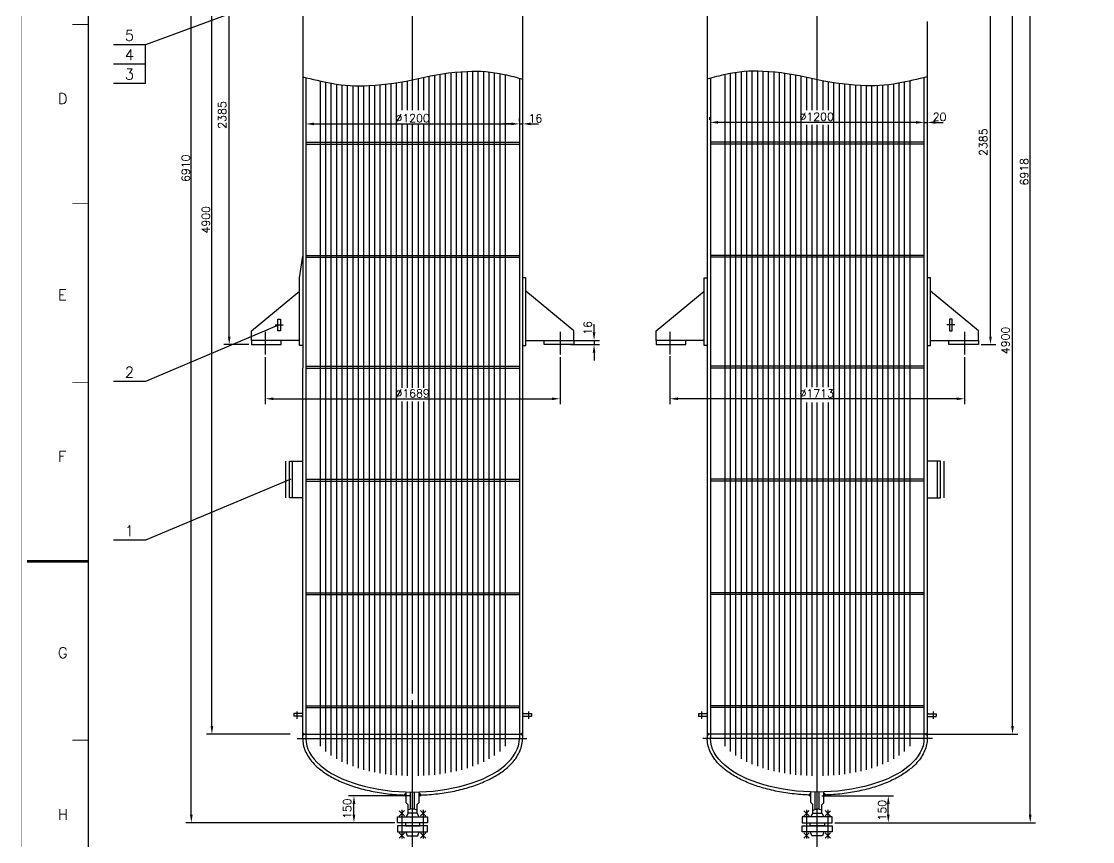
# Model space of a CAD drawing. Extents: x 49444 to 186345, y 41039 to 59803.
# Drawn here: x 63233 to 69254, y 51471 to 56077 of the extents above; entities that cross this region are included whole.
import ezdxf
from ezdxf.enums import TextEntityAlignment as Align

# ---------------------------------------------------------------- set-up
doc = ezdxf.new("R2010")
doc.units = 0
doc.header["$LTSCALE"] = 60
doc.header["$MEASUREMENT"] = 0
doc.header["$PDMODE"] = 3
doc.header["$PDSIZE"] = 0.001
doc.layers.get('0').update_dxf_attribs({"linetype": 'CONTINUOUS'})
doc.layers.get('DEFPOINTS').update_dxf_attribs({"linetype": 'CONTINUOUS'})
doc.styles.get("Standard").update_dxf_attribs({"font": 'txt.shx', "bigfont": 'hztxt.shx'})
doc.dimstyles.new('STANDARD$0', dxfattribs={"dimtxt": 3, "dimasz": 3, "dimexe": 2, "dimexo": 1, "dimgap": 0.5, "dimtad": 1, "dimdec": 0, "dimzin": 0, "dimdsep": 46, "dimtxsty": 'Standard', "dimcen": 1, "dimclrd": 256, "dimclre": 256, "dimclrt": 256, "dimadec": 0, "dimazin": 0, "dimtfac": 1.5, "dimtdec": 3, "dimtix": 1, "dimtmove": 0, "dimatfit": 2, "dimfxl": 0, "dimtolj": 1, "dimarcsym": 0})

# ---------------------------------------------------------------- blocks, each defined once
blk = doc.blocks.new('*D570')
at = {"lineweight": -2}
for p, q in [((68261.1, 55510), (68216.1, 55510)), ((68306.1, 55510), (68324.1, 55510)), ((68306.1, 55495.2), (68306.1, 55480)), ((68324.1, 55495.5), (68324.1, 55480)), ((68369.1, 55510), (68414.1, 55510))]:
    blk.add_line(p, q, dxfattribs=at)
for points in [[(68261.1, 55517.5), (68261.1, 55502.5), (68306.1, 55510)], [(68369.1, 55517.5), (68369.1, 55502.5), (68324.1, 55510)]]:
    blk.add_solid(points)
at = {"layer": 'DEFPOINTS', "color": 0}
for p in [(68306.1, 55510.2), (68324.1, 55510.5), (68324.1, 55510)]:
    blk.add_point(p, dxfattribs=at)
at = {"insert": (68393.9, 55541), "char_height": 45, "attachment_point": 5}
blk.add_mtext('\\A1;20', dxfattribs=at)
blk = doc.blocks.new('*D571')
at = {"lineweight": -2}
for p, q in [((65986.6, 55501.6), (65941.6, 55501.6)), ((66031.6, 55501.6), (66049.6, 55501.6)), ((66031.6, 55486.7), (66031.6, 55471.6)), ((66049.6, 55486.7), (66049.6, 55471.6)), ((66094.6, 55501.6), (66139.6, 55501.6))]:
    blk.add_line(p, q, dxfattribs=at)
for points in [[(65986.6, 55509.1), (65986.6, 55494.1), (66031.6, 55501.6)], [(66094.6, 55509.1), (66094.6, 55494.1), (66049.6, 55501.6)]]:
    blk.add_solid(points)
at = {"layer": 'DEFPOINTS', "color": 0}
for p in [(66031.6, 55501.7), (66049.6, 55501.7), (66049.6, 55501.6)]:
    blk.add_point(p, dxfattribs=at)
at = {"insert": (66122.1, 55532.6), "char_height": 45, "attachment_point": 5}
blk.add_mtext('\\A1;16', dxfattribs=at)
blk = doc.blocks.new('*D572')
at = {"lineweight": -2}
for p, q in [((68627.1, 56747.2), (68709.9, 56747.2)), ((68679.9, 54307.1), (68679.9, 56702.2)), ((68627.1, 54262.1), (68709.9, 54262.1))]:
    blk.add_line(p, q, dxfattribs=at)
for points in [[(68672.4, 56702.2), (68687.4, 56702.2), (68679.9, 56747.2)], [(68672.4, 54307.1), (68687.4, 54307.1), (68679.9, 54262.1)]]:
    blk.add_solid(points)
at = {"layer": 'DEFPOINTS', "color": 0}
for p in [(68612.1, 56747.2), (68679.9, 56747.2), (68612.1, 54262.1)]:
    blk.add_point(p, dxfattribs=at)
at = {"insert": (68639.6, 55398.9), "char_height": 45, "attachment_point": 5, "rotation": 90}
blk.add_mtext('\\A1;2385', dxfattribs=at)
blk = doc.blocks.new('*D573')
at = {"lineweight": -2}
for p, q in [((68483.9, 56747.2), (68834, 56747.2)), ((68804, 52119), (68804, 56702.2)), ((68321.2, 52074), (68834, 52074))]:
    blk.add_line(p, q, dxfattribs=at)
for points in [[(68796.5, 56702.2), (68811.5, 56702.2), (68804, 56747.2)], [(68796.5, 52119), (68811.5, 52119), (68804, 52074)]]:
    blk.add_solid(points)
at = {"layer": 'DEFPOINTS', "color": 0}
for p in [(68468.9, 56747.2), (68804, 56747.2), (68306.2, 52074)]:
    blk.add_point(p, dxfattribs=at)
at = {"insert": (68764.3, 54285.3), "char_height": 45, "attachment_point": 5, "rotation": 90}
blk.add_mtext('\\A1;4900', dxfattribs=at)
blk = doc.blocks.new('*D574')
at = {"lineweight": -2}
for p, q in [((67732.7, 51726.7), (68135.4, 51726.7)), ((68105.4, 51621.5), (68105.4, 51681.7)), ((67951.9, 51576.5), (68135.4, 51576.5))]:
    blk.add_line(p, q, dxfattribs=at)
for points in [[(68097.9, 51681.7), (68112.9, 51681.7), (68105.4, 51726.7)], [(68097.9, 51621.5), (68112.9, 51621.5), (68105.4, 51576.5)]]:
    blk.add_solid(points)
at = {"layer": 'DEFPOINTS', "color": 0}
for p in [(67717.7, 51726.7), (68105.4, 51726.7), (67936.9, 51576.5)]:
    blk.add_point(p, dxfattribs=at)
at = {"insert": (68071.1, 51646.6), "char_height": 45, "attachment_point": 5, "rotation": 90}
blk.add_mtext('\\A1;150', dxfattribs=at)
blk = doc.blocks.new('*D22')
at = {"lineweight": -2}
for p, q in [((67805.2, 58221.7), (68933.2, 58221.7)), ((68903.2, 51621.5), (68903.2, 58176.7)), ((67805.3, 51576.5), (68933.2, 51576.5))]:
    blk.add_line(p, q, dxfattribs=at)
for points in [[(68895.7, 58176.7), (68910.7, 58176.7), (68903.2, 58221.7)], [(68895.7, 51621.5), (68910.7, 51621.5), (68903.2, 51576.5)]]:
    blk.add_solid(points)
at = {"layer": 'DEFPOINTS', "color": 0}
for p in [(67790.2, 58221.7), (68903.2, 58221.7), (67790.3, 51576.5)]:
    blk.add_point(p, dxfattribs=at)
at = {"insert": (68832.4, 55232.8), "char_height": 45, "attachment_point": 5, "rotation": 90}
blk.add_mtext('\\A1;\\P6918', dxfattribs=at)
blk = doc.blocks.new('*D579')
at = {"lineweight": -2}
for p, q in [((67103.1, 55525.1), (67103.1, 55540.1)), ((68261.1, 55510.1), (67148.1, 55510.1)), ((68306.1, 55495.1), (68306.1, 55480.1))]:
    blk.add_line(p, q, dxfattribs=at)
for points in [[(67148.1, 55517.6), (67148.1, 55502.6), (67103.1, 55510.1)], [(68261.1, 55517.6), (68261.1, 55502.6), (68306.1, 55510.1)]]:
    blk.add_solid(points)
at = {"layer": 'DEFPOINTS', "color": 0}
for p in [(67103.1, 55510.1), (67103.1, 55510.1), (68306.1, 55510.1)]:
    blk.add_point(p, dxfattribs=at)
at = {"insert": (67703.1, 55542.1), "char_height": 45, "attachment_point": 5}
blk.add_mtext('\\A1;%%c1200', dxfattribs=at)
blk = doc.blocks.new('*D580')
at = {"lineweight": -2}
for p, q in [((66031.6, 55516.6), (66031.6, 55531.6)), ((64831.6, 55486.6), (64831.6, 55471.6)), ((64876.6, 55501.6), (65986.6, 55501.6))]:
    blk.add_line(p, q, dxfattribs=at)
for points in [[(64876.6, 55509.1), (64876.6, 55494.1), (64831.6, 55501.6)], [(65986.6, 55509.1), (65986.6, 55494.1), (66031.6, 55501.6)]]:
    blk.add_solid(points)
at = {"layer": 'DEFPOINTS', "color": 0}
for p in [(64831.6, 55501.6), (66031.6, 55501.6), (66031.6, 55501.6)]:
    blk.add_point(p, dxfattribs=at)
at = {"insert": (65431.6, 55533.6), "char_height": 45, "attachment_point": 5}
blk.add_mtext('\\A1;%%c1200', dxfattribs=at)
blk = doc.blocks.new('*D23')
at = {"lineweight": -2}
for p, q in [((65129, 58221.7), (64157.7, 58221.7)), ((64187.7, 51621.5), (64187.7, 58176.7)), ((65175.8, 51576.5), (64157.7, 51576.5))]:
    blk.add_line(p, q, dxfattribs=at)
for points in [[(64180.2, 58176.7), (64195.2, 58176.7), (64187.7, 58221.7)], [(64180.2, 51621.5), (64195.2, 51621.5), (64187.7, 51576.5)]]:
    blk.add_solid(points)
at = {"layer": 'DEFPOINTS', "color": 0}
for p in [(64187.7, 58221.7), (65144, 58221.7), (65190.8, 51576.5)]:
    blk.add_point(p, dxfattribs=at)
at = {"insert": (64119, 55252.4), "char_height": 45, "attachment_point": 5, "rotation": 90}
blk.add_mtext('\\A1;\\P6910', dxfattribs=at)
blk = doc.blocks.new('*D583')
at = {"lineweight": -2}
for p, q in [((64431.3, 56747.2), (64273.5, 56747.2)), ((64303.5, 52119), (64303.5, 56702.2)), ((64743.9, 52074), (64273.5, 52074))]:
    blk.add_line(p, q, dxfattribs=at)
for points in [[(64296, 56702.2), (64311, 56702.2), (64303.5, 56747.2)], [(64296, 52119), (64311, 52119), (64303.5, 52074)]]:
    blk.add_solid(points)
at = {"layer": 'DEFPOINTS', "color": 0}
for p in [(64303.5, 56747.2), (64446.3, 56747.2), (64758.9, 52074)]:
    blk.add_point(p, dxfattribs=at)
at = {"insert": (64269.6, 54963.3), "char_height": 45, "attachment_point": 5, "rotation": 90}
blk.add_mtext('\\A1;4900', dxfattribs=at)
blk = doc.blocks.new('*D584')
at = {"lineweight": -2}
for p, q in [((65416.6, 51727.5), (65071.9, 51727.5)), ((65101.9, 51621.5), (65101.9, 51682.5)), ((65332.5, 51576.5), (65071.9, 51576.5))]:
    blk.add_line(p, q, dxfattribs=at)
for points in [[(65094.4, 51682.5), (65109.4, 51682.5), (65101.9, 51727.5)], [(65094.4, 51621.5), (65109.4, 51621.5), (65101.9, 51576.5)]]:
    blk.add_solid(points)
at = {"layer": 'DEFPOINTS', "color": 0}
for p in [(65101.9, 51727.5), (65431.6, 51727.5), (65347.5, 51576.5)]:
    blk.add_point(p, dxfattribs=at)
at = {"insert": (65064.4, 51655.6), "char_height": 45, "attachment_point": 5, "rotation": 90}
blk.add_mtext('\\A1;150', dxfattribs=at)
blk = doc.blocks.new('*D585')
at = {"lineweight": -2}
for p, q in [((66451.6, 54330.9), (66451.6, 54375.9)), ((66317.6, 54285.9), (66481.6, 54285.9)), ((66319.2, 54262.1), (66481.6, 54262.1)), ((66451.6, 54285.9), (66451.6, 54262.1)), ((66451.6, 54217.1), (66451.6, 54172.1))]:
    blk.add_line(p, q, dxfattribs=at)
for points in [[(66444.1, 54330.9), (66459.1, 54330.9), (66451.6, 54285.9)], [(66444.1, 54217.1), (66459.1, 54217.1), (66451.6, 54262.1)]]:
    blk.add_solid(points)
at = {"layer": 'DEFPOINTS', "color": 0}
for p in [(66302.6, 54285.9), (66304.2, 54262.1), (66451.6, 54262.1)]:
    blk.add_point(p, dxfattribs=at)
at = {"insert": (66416, 54355.4), "char_height": 45, "attachment_point": 5, "rotation": 90}
blk.add_mtext('\\A1;16', dxfattribs=at)
blk = doc.blocks.new('*D586')
at = {"lineweight": -2}
for p, q in [((64798.6, 56747.2), (64370.8, 56747.2)), ((64400.8, 54307.1), (64400.8, 56702.2)), ((64510.7, 54262.1), (64370.8, 54262.1))]:
    blk.add_line(p, q, dxfattribs=at)
for points in [[(64393.3, 56702.2), (64408.3, 56702.2), (64400.8, 56747.2)], [(64393.3, 54307.1), (64408.3, 54307.1), (64400.8, 54262.1)]]:
    blk.add_solid(points)
at = {"layer": 'DEFPOINTS', "color": 0}
for p in [(64400.8, 56747.2), (64813.6, 56747.2), (64525.7, 54262.1)]:
    blk.add_point(p, dxfattribs=at)
at = {"insert": (64361.2, 55551.6), "char_height": 45, "attachment_point": 5, "rotation": 90}
blk.add_mtext('\\A1;2385', dxfattribs=at)
blk = doc.blocks.new('*D24')
at = {"lineweight": -2}
for p, q in [((64603, 54191), (64603, 53927.7)), ((66260.2, 54191), (66260.2, 53927.7)), ((64648, 53957.7), (66215.2, 53957.7))]:
    blk.add_line(p, q, dxfattribs=at)
for points in [[(64648, 53965.2), (64648, 53950.2), (64603, 53957.7)], [(66215.2, 53965.2), (66215.2, 53950.2), (66260.2, 53957.7)]]:
    blk.add_solid(points)
at = {"layer": 'DEFPOINTS', "color": 0}
for p in [(64603, 54206), (66260.2, 54206), (66260.2, 53957.7)]:
    blk.add_point(p, dxfattribs=at)
at = {"insert": (65431.6, 53987.9), "char_height": 45, "attachment_point": 5}
blk.add_mtext('\\A1;%%c1689', dxfattribs=at)
blk = doc.blocks.new('*D25')
at = {"lineweight": -2}
for p, q in [((66877.5, 54197.4), (66877.5, 53927.7)), ((68534.7, 54191), (68534.7, 53927.7)), ((68489.7, 53957.7), (66922.5, 53957.7))]:
    blk.add_line(p, q, dxfattribs=at)
for points in [[(66922.5, 53965.2), (66922.5, 53950.2), (66877.5, 53957.7)], [(68489.7, 53965.2), (68489.7, 53950.2), (68534.7, 53957.7)]]:
    blk.add_solid(points)
at = {"layer": 'DEFPOINTS', "color": 0}
for p in [(66877.5, 54212.4), (68534.7, 54206), (66877.5, 53957.7)]:
    blk.add_point(p, dxfattribs=at)
at = {"insert": (67703.1, 53987.9), "char_height": 45, "attachment_point": 5}
blk.add_mtext('\\A1;%%c1713', dxfattribs=at)

msp = doc.modelspace()

# ---------------------------------------------------------------- linework, layer by layer
for p, q in [((67706.134497, 55578.807232), (67706.134497, 58569.608166)), ((65431.634497, 55577.903415), (65431.634497, 57236.195133)), ((67706.134497, 55578.807232), (67706.134497, 57236.195133)), ((64813.634508, 57124.189992), (64813.573049, 52049.028121)), ((65177.628863, 56405.60308), (63929.708372, 55945.754161)), ((66049.636469, 56272.488223), (66049.572897, 52049.028121)), ((67088.136448, 56272.488223), (67088.196106, 52049.028121)), ((68324.134487, 56077.051716), (68324.196104, 52049.028121)), ((63929.708372, 55945.754161), (63749.708372, 55945.754161)), ((63929.708372, 55728.035566), (63929.708372, 55945.754161)), ((63929.708372, 55836.840122), (63749.708372, 55836.840122)), ((64831.629306, 55761.562843), (64831.572897, 52049.028121)), ((65462.197714, 55756.605483), (65462.197714, 55577.903415)), ((65492.786069, 55763.602822), (65492.786069, 55577.903415)), ((65523.383839, 55769.952528), (65523.383839, 51843.316579)), ((65553.969991, 55775.656631), (65553.969991, 51846.192069)), ((65584.556144, 55780.724895), (65584.556144, 51849.933968)), ((65615.142296, 55785.163653), (65615.142296, 51854.5787)), ((65645.728449, 55788.978382), (65645.728449, 51860.174825)), ((65676.314601, 55792.173739), (65676.314601, 51866.784849)), ((65706.900753, 55794.753589), (65706.900753, 51874.491457)), ((65737.486906, 55796.72103), (65737.486906, 51883.401539)), ((65768.073058, 55797.777207), (65768.073058, 51893.659374)), ((65798.659211, 55797.62394), (65798.659211, 51905.460455)), ((65829.245363, 55796.260509), (65829.245363, 51919.083343)), ((65859.831515, 55793.680483), (65859.831515, 51934.944491)), ((65890.417668, 55789.871571), (65890.417668, 51953.715125)), ((65921.00382, 55784.815321), (65921.00382, 51976.626605)), ((65951.589973, 55778.497282), (65951.589973, 52006.492002)), ((66031.628894, 55758.671536), (66031.572904, 52049.028121)), ((67106.1401, 55758.671536), (67106.19609, 52049.028121)), ((67186.179022, 55778.497282), (67186.179022, 52006.492002)), ((67216.765174, 55784.815321), (67216.765174, 51976.626605)), ((67247.351327, 55789.871571), (67247.351327, 51953.715125)), ((67277.937479, 55793.680483), (67277.937479, 51934.944491)), ((67308.523631, 55796.260509), (67308.523631, 51919.083343)), ((67339.109784, 55797.62394), (67339.109784, 51905.460455)), ((67369.695936, 55797.777207), (67369.695936, 51893.659374)), ((67400.282088, 55796.72103), (67400.282088, 51883.401539)), ((67430.868241, 55794.753589), (67430.868241, 51874.491457)), ((67461.454393, 55792.173739), (67461.454393, 51866.784849)), ((67492.040546, 55788.978382), (67492.040546, 51860.174825)), ((67522.626698, 55785.163653), (67522.626698, 51854.5787)), ((67553.21285, 55780.724895), (67553.21285, 51849.933968)), ((67583.799003, 55775.656631), (67583.799003, 51846.192069)), ((67614.385155, 55769.952528), (67614.385155, 51843.316579)), ((67644.982925, 55763.602822), (67644.982925, 55577.903415)), ((67675.571281, 55756.605483), (67675.571281, 55577.903415)), ((68306.139688, 55761.562843), (68306.196098, 52049.028121)), ((63929.708372, 55728.035566), (63749.708372, 55728.035566)), ((64911.633551, 55742.486853), (64911.633551, 52006.492002)), ((64942.219703, 55736.102733), (64942.219703, 51976.626605)), ((64972.805855, 55730.213537), (64972.805855, 51953.715125)), ((65003.392008, 55725.056997), (65003.392008, 51934.944491)), ((65033.97816, 55720.981453), (65033.97816, 51919.083343)), ((65064.564313, 55717.975455), (65064.564313, 51905.460455)), ((65095.150465, 55716.028185), (65095.150465, 51893.659374)), ((65125.736617, 55715.132712), (65125.736617, 51883.401539)), ((65156.32277, 55715.285871), (65156.32277, 51874.491457)), ((65186.908922, 55716.488203), (65186.908922, 51866.784849)), ((65217.495075, 55718.514458), (65217.495075, 51860.174825)), ((65248.081227, 55721.138827), (65248.081227, 51854.5787)), ((65278.667379, 55724.364314), (65278.667379, 51849.933968)), ((65309.253532, 55728.194639), (65309.253532, 51846.192069)), ((65339.839684, 55732.63426), (65339.839684, 51843.316579)), ((65370.437454, 55737.690436), (65370.437454, 55577.903415)), ((65401.025809, 55743.365777), (65401.025809, 55577.903415)), ((67736.743185, 55743.365777), (67736.743185, 55577.903415)), ((67767.33154, 55737.690436), (67767.33154, 55577.903415)), ((67797.92931, 55732.63426), (67797.92931, 51843.316579)), ((67828.515462, 55728.194639), (67828.515462, 51846.192069)), ((67859.101615, 55724.364314), (67859.101615, 51849.933968)), ((67889.687767, 55721.138827), (67889.687767, 51854.5787)), ((67920.27392, 55718.514458), (67920.27392, 51860.174825)), ((67950.860072, 55716.488203), (67950.860072, 51866.784849)), ((67981.446224, 55715.285871), (67981.446224, 51874.491457)), ((68012.032377, 55715.132712), (68012.032377, 51883.401539)), ((68042.618529, 55716.028185), (68042.618529, 51893.659374)), ((68073.204682, 55717.975455), (68073.204682, 51905.460455)), ((68103.790834, 55720.981453), (68103.790834, 51919.083343)), ((68134.376986, 55725.056997), (68134.376986, 51934.944491)), ((68164.963139, 55730.213537), (68164.963139, 51953.715125)), ((68195.549291, 55736.102733), (68195.549291, 51976.626605)), ((68226.135444, 55742.486853), (68226.135444, 52006.492002)), ((65370.437454, 55496.466265), (65370.437454, 54019.47818)), ((65401.025809, 55496.466265), (65401.025809, 54019.47818)), ((65431.634497, 54019.47818), (65431.634497, 55496.466265)), ((65462.197714, 55496.466265), (65462.197714, 54019.47818)), ((65492.786069, 55496.466265), (65492.786069, 54019.47818)), ((67644.982925, 55496.466265), (67644.982925, 54023.555517)), ((67675.571281, 55496.466265), (67675.571281, 54023.555517)), ((67706.134497, 54023.555517), (67706.134497, 55496.466265)), ((67706.134497, 54023.555517), (67706.134497, 55495.086753)), ((67736.743185, 55496.466265), (67736.743185, 54023.555517)), ((67767.33154, 55496.466265), (67767.33154, 54023.555517)), ((64831.623503, 55398.189992), (66031.62318, 55398.172446)), ((68306.145217, 55398.207538), (67106.145541, 55398.189992)), ((64831.623503, 55388.189992), (66031.62318, 55388.172446)), ((68306.145217, 55388.207538), (67106.145541, 55388.189992)), ((64831.634501, 54763.189992), (66031.611692, 54763.173587)), ((64831.634501, 54753.189992), (66031.611538, 54753.174248)), ((68306.134493, 54763.206397), (67106.157302, 54763.189992)), ((68306.134493, 54753.206397), (67106.157456, 54753.190653)), ((64681.173548, 54372.113044), (63929.708372, 54054.108741)), ((64659.164987, 54372.113044), (64703.182109, 54372.113044)), ((68478.653564, 54372.113044), (68434.636441, 54372.113044)), ((64603.046309, 54333.4942), (64603.046309, 54205.967099)), ((66260.222686, 54333.4942), (66260.222686, 54205.967099)), ((66877.546309, 54333.4942), (66877.546309, 54205.967099)), ((68534.722686, 54333.4942), (68534.722686, 54205.967099)), ((64831.607517, 54140.53825), (66031.607338, 54140.520828)), ((64831.607517, 54130.53825), (66031.607338, 54130.520828)), ((68306.174628, 54140.53825), (67106.174807, 54140.520828)), ((68306.174628, 54130.53825), (67106.174807, 54130.520828)), ((63929.708372, 54054.108741), (63749.708372, 54054.108741)), ((65370.437454, 53942.150475), (65370.437454, 51841.280412)), ((65401.025809, 53942.150475), (65401.025809, 51840.066412)), ((65431.634497, 52303.032645), (65431.634497, 53942.150475)), ((65462.197714, 53942.150475), (65462.197714, 51840.066412)), ((65492.786069, 53942.150475), (65492.786069, 51841.280412)), ((67644.982925, 53937.078858), (67644.982925, 51841.280412)), ((67675.571281, 53937.078858), (67675.571281, 51840.066412)), ((67706.134497, 52303.032645), (67706.134497, 53937.078858)), ((67706.134497, 51356.456038), (67706.134497, 53937.078858)), ((67736.743185, 53937.078858), (67736.743185, 51840.066412)), ((67767.33154, 53937.078858), (67767.33154, 51841.280412)), ((64718.561515, 53401.160577), (64718.561515, 53608.059769)), ((64756.184271, 53400.70057), (64756.184271, 53607.956058)), ((68381.634279, 53400.70057), (68381.634279, 53607.956058)), ((68419.257036, 53401.160577), (68419.257036, 53608.059769)), ((64747.711967, 53506.219388), (63929.708372, 53162.696764)), ((64831.607517, 53505.53825), (66031.607338, 53505.520828)), ((64831.607517, 53495.53825), (66031.607338, 53495.520828)), ((68306.174628, 53505.53825), (67106.174807, 53505.520828)), ((68306.174628, 53495.53825), (67106.174807, 53495.520828)), ((63929.708372, 53162.696764), (63749.708372, 53162.696764)), ((64831.639371, 52868.205736), (66031.594857, 52868.189992)), ((68306.139363, 52868.205736), (67106.183878, 52868.189992)), ((64831.639371, 52858.205736), (66031.594857, 52858.189992)), ((68306.139363, 52858.205736), (67106.183878, 52858.189992)), ((65431.559075, 51356.455991), (65431.634497, 52264.177341)), ((67706.195046, 51521.372309), (67706.134497, 52264.177341)), ((64831.579246, 52233.20618), (66031.579211, 52233.189423)), ((64831.579246, 52223.20618), (66031.579211, 52223.189423)), ((68306.189748, 52233.20618), (67106.189783, 52233.189423)), ((68306.189748, 52223.20618), (67106.189783, 52223.189423)), ((64813.507168, 52189.116355), (64763.507169, 52189.108203)), ((64763.507169, 52189.108203), (64763.509828, 52174.108203)), ((64813.509827, 52174.116355), (64763.509828, 52174.108203)), ((64780.071243, 52201.254607), (64780.078162, 52160.121154)), ((66049.620524, 52174.217115), (66099.620524, 52174.217115)), ((66049.620738, 52189.217115), (66099.620738, 52189.217115)), ((66083.054684, 52201.360818), (66083.054471, 52160.227365)), ((66099.620738, 52189.217115), (66099.620524, 52174.217115)), ((67088.083842, 52188.92736), (67038.083843, 52188.919209)), ((67038.083843, 52188.919209), (67038.086502, 52173.919209)), ((67088.086501, 52173.92736), (67038.086502, 52173.919209)), ((67054.647917, 52201.065612), (67054.654836, 52159.93216)), ((68324.197198, 52174.028121), (68374.197198, 52174.028121)), ((68324.197412, 52189.028121), (68374.197412, 52189.028121)), ((68357.631358, 52201.171824), (68357.631145, 52160.038371)), ((68374.197412, 52189.028121), (68374.197198, 52174.028121)), ((64783.262995, 52049.028121), (66074.141058, 52049.028121)), ((64813.573959, 52074.028121), (65900.310171, 52074.028121)), ((65900.310171, 52074.028121), (66049.573959, 52074.028121)), ((68354.505698, 52049.028121), (67063.627634, 52049.028121)), ((67237.458521, 52074.028121), (67088.194734, 52074.028121)), ((68324.194734, 52074.028121), (67237.458521, 52074.028121))]:
    msp.add_line(p, q)
at = {"const_width": 1.5}
msp.add_lwpolyline([(63233.41849, 59465.230231), (63233.41849, 46850.230231), (72143.41849, 46850.230231), (72143.41849, 59465.230231), (63233.41849, 59465.230231, 1.9635677679)], format="xyb", dxfattribs=at)
for points, const_width in [([(63608.41849, 59315.230231), (63608.41849, 47000.230231), (71993.41849, 47000.230231), (71993.41849, 59315.230231), (63608.41849, 59315.230231)], 7.5), ([(63518.41849, 56060.230231), (63608.41849, 56060.230231)], 4.5), ([(63518.41849, 55055.230231), (63608.41849, 55055.230231)], 4.5), ([(63518.41849, 54050.230231), (63608.41849, 54050.230231)], 4.5), ([(63263.41849, 53045.230231), (63608.41849, 53045.230231)], 15), ([(63518.41849, 52040.230231), (63608.41849, 52040.230231)], 4.5)]:
    msp.add_lwpolyline(points, dxfattribs=dict(const_width=const_width))
for points in [[(64813.629668, 55766.336007, 0.02076633), (64976.055469, 55729.61674, 0.0593798828), (65186.908922, 55716.488203, 0.044430869), (65463.827732, 55756.993186, -0.0449693003), (65737.486906, 55796.72103, -0.0680260228), (65946.445038, 55779.641515, -0.014541141), (66049.629091, 55753.681037)], [(68324.139327, 55766.336007, -0.02076633), (68161.713525, 55729.61674, -0.0593798828), (67950.860072, 55716.488203, -0.044430869), (67673.941262, 55756.993186, 0.0449693003), (67400.282088, 55796.72103, 0.0680260228), (67191.323956, 55779.641515, 0.014541141), (67088.139903, 55753.681037)], [(65457.000483, 51649.012099, -0.0278642142), (65451.465699, 51649.479645, -0.0466953254), (65438.820385, 51652.484658, 0.0734135335), (65430.660859, 51653.97003, 0.0965903446), (65420.640529, 51652.362434, -0.0639054704), (65405.762589, 51648.972523, -0.0610899421)], [(67680.768512, 51649.012099, 0.0278642142), (67686.303295, 51649.479645, 0.0466953254), (67698.948609, 51652.484658, -0.0734135335), (67707.108135, 51653.97003, -0.0965903446), (67717.128465, 51652.362434, 0.0639054704), (67732.006406, 51648.972523, 0.0610899421)]]:
    msp.add_lwpolyline(points, format="xyb")
for points in [[(64813.606144, 54256.189992), (64795.754659, 54256.189992), (64795.754659, 54636.764577), (64813.606144, 54758.764577)], [(66049.66285, 54256.189992), (66067.514335, 54256.189992), (66067.514335, 54636.764577), (66049.66285, 54636.764577)], [(67088.106144, 54256.189992), (67070.254659, 54256.189992), (67070.254659, 54636.764577), (67088.106144, 54636.764577)], [(68324.16285, 54256.189992), (68342.014335, 54256.189992), (68342.014335, 54636.764577), (68324.16285, 54636.764577)], [(64795.754659, 54285.922377), (64525.689934, 54285.922377), (64525.689934, 54339.440682), (64795.754659, 54562.612827)], [(66067.514335, 54285.922377), (66337.57906, 54285.922377), (66337.57906, 54339.440682), (66067.514335, 54562.612827)], [(67070.254659, 54285.922377), (66800.189934, 54285.922377), (66800.189934, 54339.440682), (67070.254659, 54562.612827)], [(68342.014335, 54285.922377), (68612.07906, 54285.922377), (68612.07906, 54339.440682), (68342.014335, 54562.612827)], [(64525.689934, 54285.922377), (64525.689934, 54262.136457), (64692.303679, 54262.136457), (64692.303679, 54285.922377)], [(66337.57906, 54285.922377), (66337.57906, 54262.136457), (66170.965315, 54262.136457), (66170.965315, 54285.922377)], [(66800.189934, 54285.922377), (66800.189934, 54262.136457), (66966.803679, 54262.136457), (66966.803679, 54285.922377)], [(68612.07906, 54285.922377), (68612.07906, 54262.136457), (68445.465315, 54262.136457), (68445.465315, 54285.922377)], [(65394.604492, 51687.676371), (65394.604492, 51749.598231)], [(65420.104492, 51652.168641), (65420.104492, 51749.071326)], [(65442.922327, 51651.234261), (65442.922327, 51749.070156)], [(65468.422327, 51689.270346), (65468.422327, 51749.594406)], [(67669.346667, 51689.270346), (67669.346667, 51749.594406)], [(67694.846667, 51651.234261), (67694.846667, 51749.070156)], [(67717.664502, 51652.168641), (67717.664502, 51749.071326)], [(67743.164502, 51687.676371), (67743.164502, 51749.598231)], [(65394.604492, 51687.676371), (65406.026332, 51676.998966)], [(65406.026332, 51629.974461), (65406.026332, 51676.998966)], [(65468.422327, 51689.270346), (65457.000487, 51678.592926)], [(65457.000487, 51629.974461), (65457.000487, 51679.036491)], [(67669.346667, 51689.270346), (67680.768507, 51678.592926)], [(67680.768507, 51629.974461), (67680.768507, 51679.036491)], [(67743.164502, 51687.676371), (67731.742662, 51676.998966)], [(67731.742662, 51629.974461), (67731.742662, 51676.998966)], [(65356.385902, 51643.969641), (65386.886122, 51614.413416)], [(65356.857907, 51613.941426), (65386.414117, 51644.441631)], [(65371.636006, 51649.277339), (65371.636006, 51487.286708)], [(65468.185162, 51609.726126), (65457.000487, 51629.974461), (65406.026332, 51629.974461), (65394.962662, 51609.726126)], [(65506.762027, 51643.969641), (65476.261807, 51614.413416)], [(65506.290022, 51613.941426), (65476.733812, 51644.441631)], [(65491.511911, 51649.277339), (65491.511911, 51487.286708)], [(67631.006967, 51643.969641), (67661.507187, 51614.413416)], [(67631.478972, 51613.941426), (67661.035182, 51644.441631)], [(67646.257083, 51649.277339), (67646.257083, 51487.286708)], [(67669.583832, 51609.726126), (67680.768507, 51629.974461), (67731.742662, 51629.974461), (67742.806332, 51609.726126)], [(67781.383092, 51643.969641), (67750.882872, 51614.413416)], [(67780.911087, 51613.941426), (67751.354877, 51644.441631)], [(67766.132988, 51649.277339), (67766.132988, 51487.286708)], [(65390.714437, 51576.517581), (65390.714437, 51558.198351), (65472.312397, 51558.198351), (65472.312397, 51576.517581)], [(67747.054557, 51576.517581), (67747.054557, 51558.198351), (67665.456597, 51558.198351), (67665.456597, 51576.517581)], [(65356.385902, 51519.664071), (65386.886122, 51490.107861)], [(65356.857907, 51489.635856), (65386.414117, 51520.136076)], [(65394.432607, 51525.969021), (65401.787572, 51503.658411), (65461.239262, 51503.658411), (65468.594227, 51525.969021)], [(65506.762027, 51519.664071), (65476.261807, 51490.107861)], [(65506.290022, 51489.635856), (65476.733812, 51520.136076)], [(67631.006967, 51519.664071), (67661.507187, 51490.107861)], [(67631.478972, 51489.635856), (67661.035182, 51520.136076)], [(67743.336387, 51525.969021), (67735.981422, 51503.658411), (67676.529732, 51503.658411), (67669.174767, 51525.969021)], [(67781.383092, 51519.664071), (67750.882872, 51490.107861)], [(67780.911087, 51489.635856), (67751.354877, 51520.136076)]]:
    msp.add_lwpolyline(points)
for points in [[(64673.348069, 54405.343215), (64688.998672, 54405.343215), (64688.998672, 54338.882873), (64673.348069, 54338.882873)], [(68464.470482, 54405.343215), (68448.819879, 54405.343215), (68448.819879, 54338.882873), (68464.470482, 54338.882873)], [(64739.354394, 53607.956058), (64813.593593, 53607.956058), (64813.593593, 53400.70057), (64739.354394, 53400.70057)], [(68398.464157, 53607.956058), (68324.224957, 53607.956058), (68324.224957, 53400.70057), (68398.464157, 53400.70057)], [(65347.515517, 51576.517581), (65347.515517, 51609.726126), (65515.511317, 51609.726126), (65515.511317, 51576.517581)], [(67790.253477, 51576.517581), (67790.253477, 51609.726126), (67622.257677, 51609.726126), (67622.257677, 51576.517581)], [(65347.515517, 51558.198351), (65347.515517, 51525.969021), (65515.511317, 51525.969021), (65515.511317, 51558.198351)], [(67790.253477, 51558.198351), (67790.253477, 51525.969021), (67622.257677, 51525.969021), (67622.257677, 51558.198351)]]:
    msp.add_lwpolyline(points, close=True)
msp.add_ellipse((65431.573959, 52049.028121), major_axis=(600, 0), ratio=0.5, start_param=3.1415926536, end_param=6.2831853072)
at = {"extrusion": (0, 0, -1)}
msp.add_ellipse((67706.195036, 52049.028121), major_axis=(-600, 0), ratio=0.5, start_param=3.1415926536, end_param=6.2831853072, dxfattribs=at)
for points, knots in [([(64813.57399, 52049.028121), (64813.574358, 52037.657427), (64814.731999, 52026.287555), (64819.442444, 52003.168857), (64823.118181, 51991.433683), (64832.859164, 51968.411162), (64838.922816, 51957.123207), (64853.283608, 51935.119698), (64861.580362, 51924.403023), (64880.259175, 51903.622945), (64890.641487, 51893.558868), (64919.198131, 51869.15293), (64938.633589, 51855.276754), (64981.459287, 51829.405173), (65004.850544, 51817.41021), (65055.009119, 51795.530008), (65081.776395, 51785.645474), (65138.024069, 51768.195223), (65167.503965, 51760.630029), (65228.439889, 51747.988172), (65259.895232, 51742.911836), (65323.9897, 51735.365339), (65356.628065, 51732.895353), (65391.164662, 51731.697955), (65392.884363, 51731.642005), (65394.604492, 51731.589712)], [3.1415926785, 3.1415926785, 3.1415926785, 3.1415926785, 3.2431176224, 3.2431176224, 3.3500721224, 3.3500721224, 3.4570266225, 3.4570266225, 3.5639811225, 3.5639811225, 3.6709356225, 3.6709356225, 3.8329728522, 3.8329728522, 3.9950100819, 3.9950100819, 4.1570473116, 4.1570473116, 4.3190845414, 4.3190845414, 4.4811217711, 4.4811217711, 4.6431590008, 4.6431590008, 4.651647679, 4.651647679, 4.651647679, 4.651647679]), ([(65468.422327, 51731.586216), (65474.960553, 51731.784277), (65481.492599, 51732.035088), (65520.771887, 51733.863041), (65553.288913, 51736.71734), (65617.022778, 51745.018953), (65648.238866, 51750.466072), (65708.585073, 51763.827856), (65737.714524, 51771.742168), (65793.159785, 51789.862357), (65819.475135, 51800.06768), (65868.640143, 51822.556847), (65891.489868, 51834.839976), (65933.154627, 51861.254068), (65951.970893, 51875.38474), (65985.066059, 51905.264126), (65999.347462, 51921.015334), (66019.027812, 51948.50666), (66025.803615, 51959.872731), (66036.915442, 51983.106429), (66041.250039, 51994.975026), (66047.329436, 52019.026), (66049.072054, 52031.207405), (66049.542666, 52045.284085), (66049.573959, 52047.156103), (66049.573959, 52049.028121)], [4.7729310968, 4.7729310968, 4.7729310968, 4.7729310968, 4.8051962305, 4.8051962305, 4.9672334602, 4.9672334602, 5.1292706899, 5.1292706899, 5.2913079197, 5.2913079197, 5.4533451494, 5.4533451494, 5.6153823791, 5.6153823791, 5.7774196088, 5.7774196088, 5.9394568385, 5.9394568385, 6.0484615132, 6.0484615132, 6.157466188, 6.157466188, 6.2664708627, 6.2664708627, 6.2831853072, 6.2831853072, 6.2831853072, 6.2831853072]), ([(67669.346667, 51731.586216), (67662.808442, 51731.784277), (67656.276395, 51732.035088), (67616.997107, 51733.863041), (67584.480081, 51736.71734), (67520.746216, 51745.018953), (67489.530128, 51750.466072), (67429.183921, 51763.827856), (67400.05447, 51771.742168), (67344.60921, 51789.862357), (67318.29386, 51800.06768), (67269.128851, 51822.556847), (67246.279126, 51834.839976), (67204.614367, 51861.254068), (67185.798101, 51875.38474), (67152.702935, 51905.264126), (67138.421532, 51921.015334), (67118.741182, 51948.50666), (67111.965379, 51959.872731), (67100.853552, 51983.106429), (67096.518955, 51994.975026), (67090.439558, 52019.026), (67088.69694, 52031.207405), (67088.226328, 52045.284085), (67088.195036, 52047.156103), (67088.195036, 52049.028121)], [4.7729310968, 4.7729310968, 4.7729310968, 4.7729310968, 4.8051962305, 4.8051962305, 4.9672334602, 4.9672334602, 5.1292706899, 5.1292706899, 5.2913079197, 5.2913079197, 5.4533451494, 5.4533451494, 5.6153823791, 5.6153823791, 5.7774196088, 5.7774196088, 5.9394568385, 5.9394568385, 6.0484615132, 6.0484615132, 6.157466188, 6.157466188, 6.2664708627, 6.2664708627, 6.2831853072, 6.2831853072, 6.2831853072, 6.2831853072]), ([(68324.195004, 52049.028121), (68324.194636, 52037.657427), (68323.036996, 52026.287555), (68318.32655, 52003.168857), (68314.650813, 51991.433683), (68304.90983, 51968.411162), (68298.846178, 51957.123207), (68284.485387, 51935.119698), (68276.188632, 51924.403023), (68257.509819, 51903.622945), (68247.127508, 51893.558868), (68218.570863, 51869.15293), (68199.135405, 51855.276754), (68156.309707, 51829.405173), (68132.91845, 51817.41021), (68082.759876, 51795.530008), (68055.9926, 51785.645474), (67999.744925, 51768.195223), (67970.26503, 51760.630029), (67909.329106, 51747.988172), (67877.873762, 51742.911836), (67813.779295, 51735.365339), (67781.140929, 51732.895353), (67746.604332, 51731.697955), (67744.884632, 51731.642005), (67743.164502, 51731.589712)], [3.1415926785, 3.1415926785, 3.1415926785, 3.1415926785, 3.2431176224, 3.2431176224, 3.3500721224, 3.3500721224, 3.4570266225, 3.4570266225, 3.5639811225, 3.5639811225, 3.6709356225, 3.6709356225, 3.8329728522, 3.8329728522, 3.9950100819, 3.9950100819, 4.1570473116, 4.1570473116, 4.3190845414, 4.3190845414, 4.4811217711, 4.4811217711, 4.6431590008, 4.6431590008, 4.651647679, 4.651647679, 4.651647679, 4.651647679])]:
    msp.add_open_spline(points, degree=3, knots=knots)
at = {"color": 0, "linetype": 'ByBlock'}
for p in [(65420.104494, 51749.071331), (65442.922329, 51749.070153), (65442.922329, 51749.070153), (65468.422329, 51749.59441), (67669.346666, 51749.59441), (67694.846666, 51749.070153), (67694.846666, 51749.070153), (67717.664501, 51749.071331)]:
    msp.add_point(p, dxfattribs=at)
for points in [[(64813.507168, 52189.116355), (64803.097352, 52189.114658), (64813.505448, 52198.821049)], [(64813.509827, 52174.116355), (64803.099798, 52174.114658), (64813.511421, 52165.123531)], [(66049.620524, 52174.217115), (66060.030554, 52174.217115), (66049.620396, 52165.224291)], [(66049.620738, 52189.217115), (66060.030554, 52189.217115), (66049.620876, 52198.921809)], [(67088.083842, 52188.92736), (67077.674026, 52188.925663), (67088.082122, 52198.632054)], [(67088.086501, 52173.92736), (67077.676472, 52173.925663), (67088.088095, 52164.934537)], [(68324.197198, 52174.028121), (68334.607228, 52174.028121), (68324.19707, 52165.035297)], [(68324.197412, 52189.028121), (68334.607228, 52189.028121), (68324.19755, 52198.732815)], [(64831.573959, 52074.028121), (64813.573959, 52084.227234), (64813.573959, 52063.663185)], [(66031.573959, 52074.028121), (66049.573959, 52084.227234), (66049.573959, 52063.663185)], [(67106.194734, 52074.028121), (67088.194734, 52084.227234), (67088.194734, 52063.663185)], [(68306.194734, 52074.028121), (68324.194734, 52084.227234), (68324.194734, 52063.663185)], [(65394.725569, 51749.594406), (65378.124542, 51732.190307), (65394.725569, 51719.432376)], [(65468.422327, 51749.594406), (65485.023354, 51732.190307), (65468.422327, 51719.432376)], [(67669.346667, 51749.594406), (67652.74564, 51732.190307), (67669.346667, 51719.432376)], [(67743.043425, 51749.594406), (67759.644452, 51732.190307), (67743.043425, 51719.432376)]]:
    msp.add_solid(points)

# ---------------------------------------------------------------- texts
for s, p in [('5', (63839.708372, 55968.254161)), ('4', (63839.708372, 55859.340122)), ('3', (63839.708372, 55750.535566)), ('2', (63839.708372, 54076.608741)), (' 1 ', (63839.708372, 53185.196764))]:
    msp.add_text(s, height=60).set_placement(p, align=Align.CENTER)
for s, p in [('D', (63437.845038, 55613.34993)), ('E', (63437.845038, 54510.84993)), ('F', (63437.845038, 53603.34993)), ('G', (63437.845038, 52500.84993)), ('H', (63437.845038, 51593.34993))]:
    msp.add_text(s, height=60).set_placement(p)

# ---------------------------------------------------------------- dimensions: what is measured, and where the dimension line sits
for base, p1, p2, angle, text, override, picture, middle in [((64187.706941, 58221.687637), (65190.824442, 51576.517581), (65144.026266, 58221.687637), 90, '\\P6910', {"dimscale": 15, "dimgap": 0.1, "dimdec": 2, "dimcen": 3, "dimtdec": 2, "dimtmove": 2, "dimatfit": 3}, '*D23', (64118.981973, 55252.408219)), ((68903.234259, 58221.687637), (67790.253477, 51576.517581), (67790.192928, 58221.687637), 90, '\\P6918', {"dimscale": 15, "dimgap": 0.1, "dimdec": 2, "dimcen": 3, "dimtdec": 2, "dimtmove": 2, "dimatfit": 3}, '*D22', (68832.357495, 55232.776109)), ((64303.499242, 56747.189992), (64758.853785, 52074.028121), (64446.282005, 56747.189992), 90, '4900', {"dimscale": 15, "dimgap": 0.1, "dimdec": 2, "dimcen": 3, "dimtdec": 2, "dimtmove": 2, "dimatfit": 3}, '*D583', (64269.624944, 54963.270057)), ((64400.841845, 56747.189992), (64525.689934, 54262.136457), (64813.629942, 56747.189992), 90, '2385', {"dimscale": 15, "dimgap": 0.1, "dimdec": 5, "dimcen": 3, "dimtdec": 5, "dimtmove": 2, "dimatfit": 3}, '*D586', (64361.238121, 55551.631048)), ((68803.953499, 56747.189992), (68306.194734, 52074.028121), (68468.930103, 56747.189992), 90, '4900', {"dimscale": 15, "dimgap": 0.1, "dimcen": 3, "dimtdec": 0, "dimtmove": 2, "dimatfit": 3}, '*D573', (68764.294903, 54285.258022)), ((68679.886885, 56747.189992), (68612.07906, 54262.136457), (68612.07906, 56747.189992), 90, '2385', {"dimscale": 15, "dimgap": 0.1, "dimcen": 3, "dimtdec": 0, "dimtmove": 2, "dimatfit": 3}, '*D572', (68639.641483, 55398.947893)), ((67103.116807, 55510.095039), (68306.143508, 55510.113557), (67103.116807, 55510.095039), 180, '%%c1200', {"dimscale": 15, "dimgap": 0.1, "dimdec": 2, "dimcen": 3, "dimtdec": 2, "dimtmove": 2, "dimatfit": 3}, '*D579', (67703.107378, 55542.071109)), ((66451.612047, 54262.136457), (66302.644809, 54285.922377), (66304.221885, 54262.136457), 90, '16', {"dimscale": 15, "dimgap": 0.1, "dimcen": 3, "dimtdec": 0, "dimtmove": 2, "dimatfit": 3}, '*D585', (66415.985002, 54355.398826)), ((66877.546309, 53957.719682), (68534.722686, 54205.967099), (66877.546309, 54212.445332), 180, '%%c1713', {"dimscale": 15, "dimgap": 0.1, "dimcen": 3, "dimtdec": 0, "dimtmove": 2, "dimatfit": 3}, '*D25', (67703.11205, 53987.868847)), ((65101.929634, 51727.542722), (65347.515517, 51576.517581), (65431.589908, 51727.542722), 90, '150', {"dimscale": 15, "dimgap": 0.1, "dimdec": 2, "dimcen": 3, "dimtdec": 2, "dimtmove": 2, "dimatfit": 3}, '*D584', (65064.444376, 51655.571509)), ((68105.403913, 51726.689405), (67936.930457, 51576.517581), (67717.664502, 51726.689405), 90, '150', {"dimscale": 15, "dimgap": 0.1, "dimcen": 3, "dimtdec": 0, "dimtmove": 2, "dimatfit": 3}, '*D574', (68071.054956, 51646.607237))]:
    dim = msp.add_linear_dim(base=base, p1=p1, p2=p2, angle=angle, text=text, dimstyle='STANDARD$0', override=override)
    dim.commit()
    dim.dimension.update_dxf_attribs({"geometry": picture, "text_midpoint": middle, "dimtype": 160})
for base, p1, p2, text, override, picture, middle in [((66031.625014, 55501.591865), (64831.625357, 55501.609977), (66031.625014, 55501.591865), '%%c1200', {"dimscale": 15, "dimgap": 0.1, "dimdec": 2, "dimcen": 3, "dimtdec": 2, "dimtmove": 2, "dimatfit": 3}, '*D580', (65431.634444, 55533.567935)), ((66049.625224, 55501.591865), (66031.625014, 55501.703699), (66049.625224, 55501.703434), '16', {"dimscale": 15, "dimgap": 0.1, "dimcen": 3, "dimtdec": 2, "dimtmove": 2, "dimatfit": 3}, '*D571', (66122.096465, 55532.550059)), ((68324.143154, 55510.039122), (68306.143508, 55510.150996), (68324.143154, 55510.487618), '20', {"dimscale": 15, "dimgap": 0.1, "dimcen": 3, "dimtdec": 2, "dimtmove": 2, "dimatfit": 3}, '*D570', (68393.923415, 55540.997315)), ((66260.222686, 53957.719682), (64603.046309, 54205.967099), (66260.222686, 54205.967099), '%%c1689', {"dimscale": 15, "dimgap": 0.1, "dimcen": 3, "dimtdec": 0, "dimtmove": 2, "dimatfit": 3}, '*D24', (65431.634497, 53987.868847))]:
    dim = msp.add_linear_dim(base=base, p1=p1, p2=p2, text=text, dimstyle='STANDARD$0', override=override)
    dim.commit()
    dim.dimension.update_dxf_attribs({"geometry": picture, "text_midpoint": middle, "dimtype": 160})

doc.saveas('drawing.dxf')
